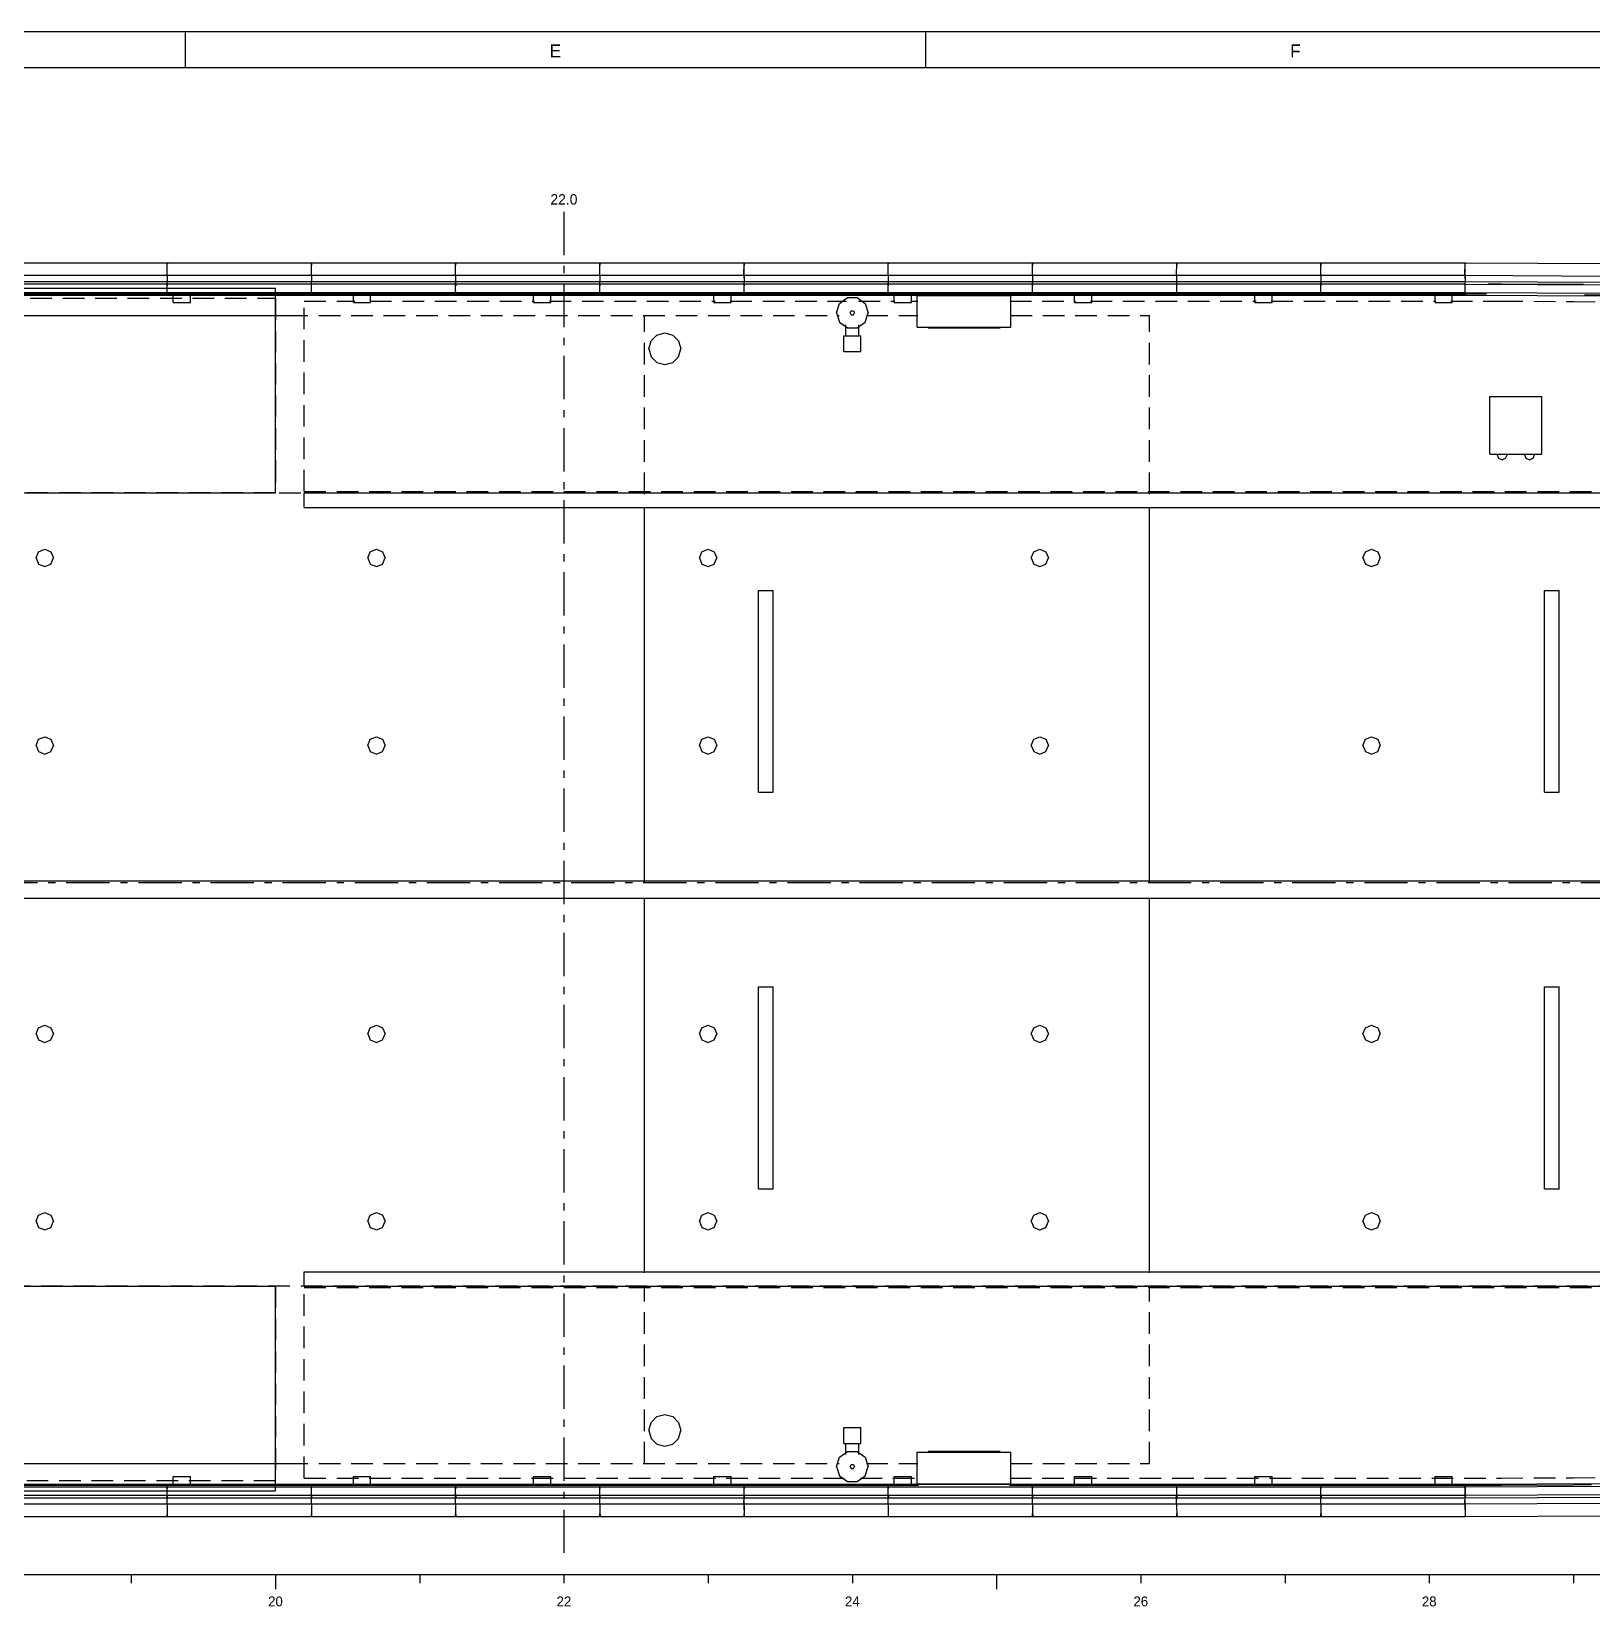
# Model space of a CAD drawing. Extents: x 5 to 836, y 5 to 589.
# Drawn here: x 399.2 to 615.6, y 370.6 to 589 of the extents above; entities that cross this region are included whole.
import ezdxf
from ezdxf.enums import TextEntityAlignment as Align

# ---------------------------------------------------------------- set-up
doc = ezdxf.new("R2010")
doc.units = 0
doc.linetypes.add('CENTER', pattern=[10, 6, -1.5, 1, -1.5])
doc.linetypes.add('DASHED', pattern=[4.5, 3, -1.5])
for name, color, linetype in [('CENTRE', 4, 'CENTER'), ('CUT', 7, 'CONTINUOUS'), ('DETAIL', 8, 'CONTINUOUS'), ('DIM', 3, 'CONTINUOUS'), ('FRAME', 7, 'CONTINUOUS'), ('GA', 4, 'DASHED'), ('MARKING', 4, 'DASHED'), ('OUTLINE', 7, 'CONTINUOUS'), ('TEXT', 7, 'CONTINUOUS'), ('THIN', 7, 'CONTINUOUS')]:
    doc.layers.add(name, color=color, linetype=linetype)

msp = doc.modelspace()

# ---------------------------------------------------------------- linework, layer by layer
at = {"layer": 'CENTRE'}
for p, q in [((473, 564), (473, 377)), ((24, 471), (742, 471))]:
    msp.add_line(p, q, dxfattribs=at)
at = {"layer": 'CUT'}
for p, q in [((327, 553.4), (433, 553.4)), ((433, 525), (433, 553.4)), ((484.8, 545), (485.09, 546.1)), ((485.09, 546.1), (485.9, 546.91)), ((485.9, 546.91), (487, 547.2)), ((487, 547.2), (488.1, 546.91)), ((488.1, 546.91), (488.91, 546.1)), ((488.91, 546.1), (489.2, 545)), ((484.8, 545), (485.09, 543.9)), ((485.09, 543.9), (485.9, 543.09)), ((488.1, 543.09), (488.91, 543.9)), ((488.91, 543.9), (489.2, 545)), ((485.9, 543.09), (487, 542.8)), ((487, 542.8), (488.1, 543.09)), ((284.08, 525), (433, 525)), ((284.08, 415), (433, 415)), ((433, 386.6), (433, 415)), ((484.8, 395), (485.09, 396.1)), ((485.09, 396.1), (485.9, 396.91)), ((485.9, 396.91), (487, 397.2)), ((487, 397.2), (488.1, 396.91)), ((488.1, 396.91), (488.91, 396.1)), ((488.91, 396.1), (489.2, 395)), ((484.8, 395), (485.09, 393.9)), ((485.09, 393.9), (485.9, 393.09)), ((488.1, 393.09), (488.91, 393.9)), ((488.91, 393.9), (489.2, 395)), ((485.9, 393.09), (487, 392.8)), ((487, 392.8), (488.1, 393.09)), ((93, 386.6), (433, 386.6))]:
    msp.add_line(p, q, dxfattribs=at)
at = {"layer": 'DETAIL'}
for p, q in [((77.99, 556.93), (598.02, 556.93)), ((78.02, 555.2), (597.96, 555.2)), ((417.99, 555.2), (418, 556.93)), ((417.99, 555.2), (417.99, 556.93)), ((417.99, 555.2), (418, 554.27)), ((417.99, 555.2), (417.99, 554.27)), ((418, 556.93), (418, 556.8)), ((418.01, 556.93), (418.01, 556.8)), ((437.98, 556.93), (437.99, 556.53)), ((437.99, 555.2), (437.99, 556.93)), ((437.99, 555.2), (437.99, 554.27)), ((438, 556.8), (438.01, 556.93)), ((438.01, 556.93), (438.01, 556.8)), ((457.98, 556.93), (457.98, 556.53)), ((457.98, 555.2), (457.99, 556.93)), ((457.98, 555.2), (457.99, 554.27)), ((457.99, 555.2), (457.99, 556.93)), ((457.99, 555.2), (457.99, 554.27)), ((458.01, 556.93), (458.01, 556.8)), ((458.01, 556.8), (458.01, 556.93)), ((458.01, 556.93), (458.01, 556.8)), ((477.98, 555.2), (477.99, 556.93)), ((477.98, 555.2), (477.99, 554.27)), ((477.99, 556.93), (477.99, 556.53)), ((478.01, 556.93), (478.01, 556.8)), ((478.01, 556.8), (478.01, 556.93)), ((497.97, 555.2), (497.99, 556.93)), ((497.97, 555.2), (497.98, 554.27)), ((497.98, 555.2), (497.99, 556.93)), ((497.98, 555.2), (497.98, 554.27)), ((497.99, 556.93), (497.99, 556.53)), ((498.01, 556.93), (498.01, 556.8)), ((498.01, 556.8), (498.01, 556.93)), ((498.01, 556.93), (498.01, 556.8)), ((517.97, 555.2), (517.99, 556.93)), ((517.97, 555.2), (517.98, 556.93)), ((517.97, 555.2), (517.98, 554.27)), ((517.97, 555.2), (517.98, 554.27)), ((518.01, 556.93), (518.01, 556.8)), ((518.02, 556.93), (518.02, 556.8)), ((537.97, 555.2), (537.98, 556.93)), ((537.97, 555.2), (537.98, 554.27)), ((537.98, 556.93), (537.99, 556.53)), ((538.01, 556.8), (538.02, 556.93)), ((538.02, 556.93), (538.02, 556.8)), ((557.96, 555.2), (557.98, 556.93)), ((557.96, 555.2), (557.97, 554.27)), ((557.97, 555.2), (557.98, 556.93)), ((557.97, 555.2), (557.97, 554.27)), ((557.98, 556.93), (557.99, 556.53)), ((558.02, 556.93), (558.02, 556.8)), ((558.02, 556.8), (558.02, 556.93)), ((558.02, 556.93), (558.02, 556.8)), ((577.96, 555.2), (577.98, 556.93)), ((577.96, 555.2), (577.97, 554.27)), ((577.98, 556.93), (577.99, 556.53)), ((578.02, 556.93), (578.02, 556.8)), ((578.02, 556.8), (578.02, 556.93)), ((597.95, 555.19), (597.99, 556.93)), ((597.95, 555.19), (617.95, 555.09)), ((597.95, 555.19), (597.96, 554.26)), ((597.96, 555.2), (597.98, 556.93)), ((597.96, 555.2), (597.97, 554.27)), ((597.99, 556.93), (598.03, 556.94)), ((597.99, 556.93), (617.99, 556.83)), ((598.02, 556.93), (598.02, 556.8)), ((598.03, 556.94), (598.03, 556.8)), ((598.03, 556.94), (618.03, 556.84)), ((327, 554.35), (598.01, 554.35)), ((327, 553.99), (597.98, 553.99)), ((327, 552.81), (597.98, 552.81)), ((418, 554.35), (418, 554.22)), ((418, 553.99), (418, 554.35)), ((418, 553.94), (418, 554.35)), ((418, 554.35), (418, 554.22)), ((418, 552.81), (418, 553.99)), ((418, 553.99), (418, 553.75)), ((418, 552.81), (418, 553.05)), ((418, 552.81), (418, 552.45)), ((418, 552.45), (418, 552.72)), ((418, 552.72), (418, 552.45)), ((418, 552.45), (418, 552.72)), ((433, 525), (433, 552.7)), ((437.99, 553.99), (438, 554.35)), ((437.99, 552.81), (438, 552.45)), ((438, 554.35), (438, 554.22)), ((438, 553.99), (438, 554.35)), ((438, 553.94), (438, 554.35)), ((438, 552.81), (438, 553.99)), ((438, 552.81), (438, 552.45)), ((438, 552.45), (438, 552.72)), ((438, 552.72), (438, 552.45)), ((447, 552.5), (447, 552.62)), ((457.99, 553.99), (458, 554.35)), ((457.99, 552.81), (457.99, 553.99)), ((457.99, 553.99), (458, 553.75)), ((457.99, 552.81), (458, 553.05)), ((457.99, 552.81), (458, 552.45)), ((458, 554.35), (458, 554.22)), ((458, 553.94), (458, 554.35)), ((458, 552.45), (458, 552.72)), ((458, 552.72), (458, 552.45)), ((459, 552.5), (459, 552.62)), ((477.99, 553.99), (478, 554.35)), ((477.99, 552.81), (477.99, 553.99)), ((477.99, 553.99), (478, 553.75)), ((477.99, 552.81), (478, 553.05)), ((477.99, 552.81), (478, 552.45)), ((478, 554.35), (478, 554.22)), ((478, 553.94), (478, 554.35)), ((478, 552.45), (478, 552.72)), ((478, 552.72), (478, 552.45)), ((481, 552.5), (481, 552.62)), ((493, 552.5), (493, 552.62)), ((497.99, 553.99), (498, 554.35)), ((497.99, 552.81), (497.99, 553.99)), ((497.99, 553.99), (497.99, 553.75)), ((497.99, 552.81), (497.99, 553.05)), ((497.99, 552.81), (498, 552.45)), ((498, 554.35), (498, 554.22)), ((498, 553.94), (498, 554.35)), ((498, 552.45), (498.01, 552.72)), ((498, 552.72), (498, 552.45)), ((515, 552.5), (515, 552.62)), ((517.99, 553.99), (518, 554.35)), ((517.99, 552.81), (517.99, 553.99)), ((517.99, 553.99), (517.99, 553.75)), ((517.99, 552.81), (517.99, 553.05)), ((517.99, 552.81), (518, 552.45)), ((518, 554.35), (518.01, 554.22)), ((518, 553.94), (518, 554.35)), ((518, 554.35), (518.01, 554.22)), ((518, 552.45), (518.01, 552.72)), ((518, 552.72), (518, 552.45)), ((518, 552.45), (518.01, 552.72)), ((527, 552.5), (527, 552.62)), ((537.99, 553.99), (538, 554.35)), ((537.99, 553.99), (538.01, 554.35)), ((537.99, 552.81), (537.99, 553.99)), ((537.99, 553.99), (537.99, 553.75)), ((537.99, 552.81), (537.99, 553.05)), ((537.99, 552.81), (538, 552.45)), ((537.99, 552.81), (538.01, 552.45)), ((538, 554.35), (538.01, 554.22)), ((538, 552.45), (538.01, 552.72)), ((538.01, 554.35), (538.01, 554.22)), ((538.01, 552.45), (538.01, 552.72)), ((549, 552.5), (549, 552.62)), ((557.98, 553.99), (558.01, 554.35)), ((557.98, 552.81), (558.01, 552.45)), ((557.99, 553.99), (558.01, 554.35)), ((557.99, 552.81), (557.99, 553.99)), ((557.99, 552.81), (558.01, 552.45)), ((558, 553.94), (558.01, 554.35)), ((558, 552.72), (558.01, 552.45)), ((558.01, 554.35), (558.01, 554.22)), ((558.01, 552.45), (558.01, 552.72)), ((561, 552.5), (561, 552.62)), ((577.98, 553.99), (578.01, 554.35)), ((577.98, 552.81), (577.98, 553.99)), ((577.98, 553.99), (577.99, 553.75)), ((577.98, 552.81), (577.99, 553.05)), ((577.98, 552.81), (578.01, 552.45)), ((578, 553.94), (578.01, 554.35)), ((578, 552.72), (578.01, 552.45)), ((578.01, 554.35), (578.01, 554.22)), ((578.01, 552.45), (578.01, 552.72)), ((583, 552.5), (583, 552.62)), ((597.98, 553.99), (598.01, 554.35)), ((597.98, 553.98), (598.01, 554.35)), ((597.98, 552.81), (597.98, 553.99)), ((597.98, 553.98), (617.98, 553.88)), ((597.98, 552.81), (597.98, 553.98)), ((597.98, 552.81), (597.99, 553.05)), ((597.98, 552.81), (598.01, 552.45)), ((597.98, 552.81), (617.98, 552.71)), ((597.98, 552.81), (598, 552.45)), ((598, 552.45), (598.01, 552.72)), ((598.01, 554.35), (598.01, 554.22)), ((598.01, 554.35), (598.01, 554.22)), ((598.01, 554.35), (618.01, 554.25)), ((598.01, 552.45), (598.01, 552.72)), ((327.7, 552.45), (598.01, 552.45)), ((327.72, 552.6), (600.92, 552.6)), ((418.8, 551.4), (418.8, 552.6)), ((418.8, 551.4), (421.2, 551.4)), ((421.2, 551.4), (421.2, 552.6)), ((443.8, 551.4), (443.8, 552.6)), ((443.8, 551.4), (446.2, 551.4)), ((446.2, 551.4), (446.2, 552.6)), ((447, 552.5), (459, 552.5)), ((468.8, 551.4), (468.8, 552.6)), ((468.8, 551.4), (471.2, 551.4)), ((471.2, 551.4), (471.2, 552.6)), ((481, 552.5), (493, 552.5)), ((493.8, 551.4), (493.8, 552.6)), ((493.8, 551.4), (496.2, 551.4)), ((496.2, 551.4), (496.2, 552.6)), ((510.8, 550), (511.22, 551.29)), ((511.22, 551.29), (512.32, 552.09)), ((512.32, 552.09), (513.68, 552.09)), ((513.68, 552.09), (514.78, 551.29)), ((514.78, 551.29), (515.2, 550)), ((515, 552.5), (518.91, 552.5)), ((518.8, 551.4), (518.8, 552.6)), ((518.8, 551.4), (521.2, 551.4)), ((521.14, 552.5), (527, 552.5)), ((521.2, 551.4), (521.2, 552.6)), ((522, 552.4), (535, 552.4)), ((522, 548), (522, 552.4)), ((535, 548), (535, 552.4)), ((543.8, 551.4), (543.8, 552.6)), ((543.8, 551.4), (546.2, 551.4)), ((546.2, 551.4), (546.2, 552.6)), ((549, 552.5), (561, 552.5)), ((568.8, 551.4), (568.8, 552.6)), ((568.8, 551.4), (571.2, 551.4)), ((571.2, 551.4), (571.2, 552.6)), ((583, 552.5), (593.88, 552.5)), ((593.8, 551.4), (593.8, 552.6)), ((593.8, 551.4), (596.2, 551.4)), ((596.2, 551.4), (596.2, 552.6)), ((598, 552.45), (618, 552.35)), ((614.53, 552.54), (618.97, 552.48)), ((261.08, 549.6), (437.17, 549.6)), ((510.8, 550), (511.22, 548.71)), ((511.22, 548.71), (512.32, 547.91)), ((512.68, 550), (512.84, 550.28)), ((512.68, 550), (512.84, 549.72)), ((512.84, 550.28), (513.16, 550.28)), ((512.84, 549.72), (513.16, 549.72)), ((513.16, 550.28), (513.32, 550)), ((513.16, 549.72), (513.32, 550)), ((513.68, 547.91), (514.78, 548.71)), ((514.78, 548.71), (515.2, 550)), ((484.8, 545), (485.09, 546.1)), ((485.09, 546.1), (485.9, 546.91)), ((485.9, 546.91), (487, 547.2)), ((487, 547.2), (488.1, 546.91)), ((488.1, 546.91), (488.91, 546.1)), ((488.91, 546.1), (489.2, 545)), ((511.8, 546.8), (514.2, 546.8)), ((512.32, 547.91), (513.68, 547.91)), ((522, 548), (535, 548)), ((484.8, 545), (485.09, 543.9)), ((485.09, 543.9), (485.9, 543.09)), ((488.1, 543.09), (488.91, 543.9)), ((488.91, 543.9), (489.2, 545)), ((511.8, 544.6), (514.2, 544.6)), ((485.9, 543.09), (487, 542.8)), ((487, 542.8), (488.1, 543.09)), ((601.4, 538.4), (608.6, 538.4)), ((601.4, 530.4), (601.4, 538.4)), ((608.6, 530.4), (608.6, 538.4)), ((601.4, 530.4), (608.6, 530.4)), ((284.08, 525), (433, 525)), ((437, 525), (633, 525)), ((437, 523), (437, 525)), ((484.2, 524.84), (484.2, 525.26)), ((554.2, 524.84), (554.2, 525.26)), ((437, 523), (633, 523)), ((484.2, 470.98), (484.2, 523.02)), ((554.2, 470.98), (554.2, 523.02)), ((399.8, 516), (400.15, 516.85)), ((399.8, 516), (400.15, 515.15)), ((400.15, 516.85), (401, 517.2)), ((401, 517.2), (401.85, 516.85)), ((401.85, 516.85), (402.2, 516)), ((401.85, 515.15), (402.2, 516)), ((445.8, 516), (446.15, 516.85)), ((445.8, 516), (446.15, 515.15)), ((446.15, 516.85), (447, 517.2)), ((447, 517.2), (447.85, 516.85)), ((447.85, 516.85), (448.2, 516)), ((447.85, 515.15), (448.2, 516)), ((491.8, 516), (492.15, 516.85)), ((491.8, 516), (492.15, 515.15)), ((492.15, 516.85), (493, 517.2)), ((493, 517.2), (493.85, 516.85)), ((493.85, 516.85), (494.2, 516)), ((493.85, 515.15), (494.2, 516)), ((537.8, 516), (538.15, 516.85)), ((537.8, 516), (538.15, 515.15)), ((538.15, 516.85), (539, 517.2)), ((539, 517.2), (539.85, 516.85)), ((539.85, 516.85), (540.2, 516)), ((539.85, 515.15), (540.2, 516)), ((583.8, 516), (584.15, 516.85)), ((583.8, 516), (584.15, 515.15)), ((584.15, 516.85), (585, 517.2)), ((585, 517.2), (585.85, 516.85)), ((585.85, 516.85), (586.2, 516)), ((585.85, 515.15), (586.2, 516)), ((400.15, 515.15), (401, 514.8)), ((401, 514.8), (401.85, 515.15)), ((446.15, 515.15), (447, 514.8)), ((447, 514.8), (447.85, 515.15)), ((492.15, 515.15), (493, 514.8)), ((493, 514.8), (493.85, 515.15)), ((538.15, 515.15), (539, 514.8)), ((539, 514.8), (539.85, 515.15)), ((584.15, 515.15), (585, 514.8)), ((585, 514.8), (585.85, 515.15)), ((500, 511.5), (502, 511.5)), ((500, 483.5), (500, 511.5)), ((502, 483.5), (502, 511.5)), ((609, 511.5), (611, 511.5)), ((609, 483.5), (609, 511.5)), ((611, 483.5), (611, 511.5)), ((399.8, 490), (400.15, 490.85)), ((399.8, 490), (400.15, 489.15)), ((400.15, 490.85), (401, 491.2)), ((401, 491.2), (401.85, 490.85)), ((401.85, 490.85), (402.2, 490)), ((401.85, 489.15), (402.2, 490)), ((445.8, 490), (446.15, 490.85)), ((445.8, 490), (446.15, 489.15)), ((446.15, 490.85), (447, 491.2)), ((447, 491.2), (447.85, 490.85)), ((447.85, 490.85), (448.2, 490)), ((447.85, 489.15), (448.2, 490)), ((491.8, 490), (492.15, 490.85)), ((491.8, 490), (492.15, 489.15)), ((492.15, 490.85), (493, 491.2)), ((493, 491.2), (493.85, 490.85)), ((493.85, 490.85), (494.2, 490)), ((493.85, 489.15), (494.2, 490)), ((537.8, 490), (538.15, 490.85)), ((537.8, 490), (538.15, 489.15)), ((538.15, 490.85), (539, 491.2)), ((539, 491.2), (539.85, 490.85)), ((539.85, 490.85), (540.2, 490)), ((539.85, 489.15), (540.2, 490)), ((583.8, 490), (584.15, 490.85)), ((583.8, 490), (584.15, 489.15)), ((584.15, 490.85), (585, 491.2)), ((585, 491.2), (585.85, 490.85)), ((585.85, 490.85), (586.2, 490)), ((585.85, 489.15), (586.2, 490)), ((400.15, 489.15), (401, 488.8)), ((401, 488.8), (401.85, 489.15)), ((446.15, 489.15), (447, 488.8)), ((447, 488.8), (447.85, 489.15)), ((492.15, 489.15), (493, 488.8)), ((493, 488.8), (493.85, 489.15)), ((538.15, 489.15), (539, 488.8)), ((539, 488.8), (539.85, 489.15)), ((584.15, 489.15), (585, 488.8)), ((585, 488.8), (585.85, 489.15)), ((500, 483.5), (502, 483.5)), ((609, 483.5), (611, 483.5)), ((286, 471.2), (618.58, 471.2)), ((286, 468.8), (618.58, 468.8)), ((484.2, 416.84), (484.2, 468.88)), ((554.2, 416.84), (554.2, 468.88)), ((500, 428.5), (500, 456.5)), ((500, 456.5), (502, 456.5)), ((502, 428.5), (502, 456.5)), ((609, 428.5), (609, 456.5)), ((609, 456.5), (611, 456.5)), ((611, 428.5), (611, 456.5)), ((399.8, 450), (400.15, 450.85)), ((399.8, 450), (400.15, 449.15)), ((400.15, 450.85), (401, 451.2)), ((401, 451.2), (401.85, 450.85)), ((401.85, 450.85), (402.2, 450)), ((401.85, 449.15), (402.2, 450)), ((445.8, 450), (446.15, 450.85)), ((445.8, 450), (446.15, 449.15)), ((446.15, 450.85), (447, 451.2)), ((447, 451.2), (447.85, 450.85)), ((447.85, 450.85), (448.2, 450)), ((447.85, 449.15), (448.2, 450)), ((491.8, 450), (492.15, 450.85)), ((491.8, 450), (492.15, 449.15)), ((492.15, 450.85), (493, 451.2)), ((493, 451.2), (493.85, 450.85)), ((493.85, 450.85), (494.2, 450)), ((493.85, 449.15), (494.2, 450)), ((537.8, 450), (538.15, 450.85)), ((537.8, 450), (538.15, 449.15)), ((538.15, 450.85), (539, 451.2)), ((539, 451.2), (539.85, 450.85)), ((539.85, 450.85), (540.2, 450)), ((539.85, 449.15), (540.2, 450)), ((583.8, 450), (584.15, 450.85)), ((583.8, 450), (584.15, 449.15)), ((584.15, 450.85), (585, 451.2)), ((585, 451.2), (585.85, 450.85)), ((585.85, 450.85), (586.2, 450)), ((585.85, 449.15), (586.2, 450)), ((400.15, 449.15), (401, 448.8)), ((401, 448.8), (401.85, 449.15)), ((446.15, 449.15), (447, 448.8)), ((447, 448.8), (447.85, 449.15)), ((492.15, 449.15), (493, 448.8)), ((493, 448.8), (493.85, 449.15)), ((538.15, 449.15), (539, 448.8)), ((539, 448.8), (539.85, 449.15)), ((584.15, 449.15), (585, 448.8)), ((585, 448.8), (585.85, 449.15)), ((500, 428.5), (502, 428.5)), ((609, 428.5), (611, 428.5)), ((399.8, 424), (400.15, 424.85)), ((399.8, 424), (400.15, 423.15)), ((400.15, 424.85), (401, 425.2)), ((401, 425.2), (401.85, 424.85)), ((401.85, 424.85), (402.2, 424)), ((401.85, 423.15), (402.2, 424)), ((445.8, 424), (446.15, 424.85)), ((445.8, 424), (446.15, 423.15)), ((446.15, 424.85), (447, 425.2)), ((447, 425.2), (447.85, 424.85)), ((447.85, 424.85), (448.2, 424)), ((447.85, 423.15), (448.2, 424)), ((491.8, 424), (492.15, 424.85)), ((491.8, 424), (492.15, 423.15)), ((492.15, 424.85), (493, 425.2)), ((493, 425.2), (493.85, 424.85)), ((493.85, 424.85), (494.2, 424)), ((493.85, 423.15), (494.2, 424)), ((537.8, 424), (538.15, 424.85)), ((537.8, 424), (538.15, 423.15)), ((538.15, 424.85), (539, 425.2)), ((539, 425.2), (539.85, 424.85)), ((539.85, 424.85), (540.2, 424)), ((539.85, 423.15), (540.2, 424)), ((583.8, 424), (584.15, 424.85)), ((583.8, 424), (584.15, 423.15)), ((584.15, 424.85), (585, 425.2)), ((585, 425.2), (585.85, 424.85)), ((585.85, 424.85), (586.2, 424)), ((585.85, 423.15), (586.2, 424)), ((400.15, 423.15), (401, 422.8)), ((401, 422.8), (401.85, 423.15)), ((446.15, 423.15), (447, 422.8)), ((447, 422.8), (447.85, 423.15)), ((492.15, 423.15), (493, 422.8)), ((493, 422.8), (493.85, 423.15)), ((538.15, 423.15), (539, 422.8)), ((539, 422.8), (539.85, 423.15)), ((584.15, 423.15), (585, 422.8)), ((585, 422.8), (585.85, 423.15)), ((284.08, 415), (433, 415)), ((433, 387.44), (433, 415)), ((437, 415), (437, 417)), ((437, 417), (633, 417)), ((437, 415), (633, 415)), ((484.2, 414.6), (484.2, 415.02)), ((554.2, 414.6), (554.2, 415.02)), ((484.8, 395), (485.09, 396.1)), ((485.09, 396.1), (485.9, 396.91)), ((485.9, 396.91), (487, 397.2)), ((487, 397.2), (488.1, 396.91)), ((488.1, 396.91), (488.91, 396.1)), ((488.91, 396.1), (489.2, 395)), ((511.8, 395.4), (514.2, 395.4)), ((484.8, 395), (485.09, 393.9)), ((485.09, 393.9), (485.9, 393.09)), ((488.1, 393.09), (488.91, 393.9)), ((488.91, 393.9), (489.2, 395)), ((511.8, 393.2), (514.2, 393.2)), ((485.9, 393.09), (487, 392.8)), ((487, 392.8), (488.1, 393.09)), ((510.8, 390), (511.22, 391.29)), ((511.22, 391.29), (512.32, 392.09)), ((512.32, 392.09), (513.68, 392.09)), ((513.68, 392.09), (514.78, 391.29)), ((514.78, 391.29), (515.2, 390)), ((522, 387.6), (522, 392)), ((522, 392), (535, 392)), ((535, 387.6), (535, 392)), ((259.26, 390.4), (437.17, 390.4)), ((510.8, 390), (511.22, 388.71)), ((512.68, 390), (512.84, 390.28)), ((512.68, 390), (512.84, 389.72)), ((512.84, 390.28), (513.16, 390.28)), ((512.84, 389.72), (513.16, 389.72)), ((513.16, 390.28), (513.32, 390)), ((513.16, 389.72), (513.32, 390)), ((514.78, 388.71), (515.2, 390)), ((78, 387.55), (598.01, 387.55)), ((78.01, 387.19), (597.98, 387.19)), ((257.72, 387.4), (522.17, 387.4)), ((418, 387.55), (418, 387.42)), ((418, 387.19), (418, 387.55)), ((418, 387.14), (418, 387.55)), ((418, 387.55), (418, 387.42)), ((418, 386.01), (418, 387.19)), ((418, 387.19), (418, 386.95)), ((418.8, 387.4), (418.8, 388.6)), ((418.8, 388.6), (421.2, 388.6)), ((421.2, 387.4), (421.2, 388.6)), ((437.99, 387.19), (438, 387.55)), ((438, 387.55), (438, 387.42)), ((438, 387.19), (438, 387.55)), ((438, 387.14), (438, 387.55)), ((438, 386.01), (438, 387.19)), ((443.8, 387.4), (443.8, 388.6)), ((443.8, 388.6), (446.2, 388.6)), ((446.2, 387.4), (446.2, 388.6)), ((447, 387.38), (447, 387.5)), ((447, 387.5), (459, 387.5)), ((457.99, 387.19), (458, 387.55)), ((457.99, 386.01), (457.99, 387.19)), ((457.99, 387.19), (458, 386.95)), ((458, 387.55), (458, 387.42)), ((458, 387.14), (458, 387.55)), ((459, 387.38), (459, 387.5)), ((468.8, 387.4), (468.8, 388.6)), ((468.8, 388.6), (471.2, 388.6)), ((471.2, 387.4), (471.2, 388.6)), ((477.99, 387.19), (478, 387.55)), ((477.99, 386.01), (477.99, 387.19)), ((477.99, 387.19), (478, 386.95)), ((478, 387.55), (478, 387.42)), ((478, 387.14), (478, 387.55)), ((481, 387.38), (481, 387.5)), ((481, 387.5), (493, 387.5)), ((493, 387.38), (493, 387.5)), ((493.8, 387.4), (493.8, 388.6)), ((493.8, 388.6), (496.2, 388.6)), ((496.2, 387.4), (496.2, 388.6)), ((497.99, 387.19), (498, 387.55)), ((497.99, 386.01), (497.99, 387.19)), ((497.99, 387.19), (497.99, 386.95)), ((498, 387.55), (498, 387.42)), ((498, 387.14), (498, 387.55)), ((511.22, 388.71), (512.32, 387.91)), ((512.32, 387.91), (513.68, 387.91)), ((513.68, 387.91), (514.78, 388.71)), ((515, 387.38), (515, 387.5)), ((515, 387.5), (518.91, 387.5)), ((517.99, 387.19), (518, 387.55)), ((517.99, 386.01), (517.99, 387.19)), ((517.99, 387.19), (517.99, 386.95)), ((518, 387.55), (518.01, 387.42)), ((518, 387.14), (518, 387.55)), ((518, 387.55), (518.01, 387.42)), ((518.8, 387.4), (518.8, 388.6)), ((518.8, 388.6), (521.2, 388.6)), ((521.14, 387.5), (522.12, 387.5)), ((521.2, 387.4), (521.2, 388.6)), ((522, 387.6), (535, 387.6)), ((534.81, 387.4), (603, 387.4)), ((537.99, 387.19), (538, 387.55)), ((537.99, 387.19), (538.01, 387.55)), ((537.99, 386.01), (537.99, 387.19)), ((537.99, 387.19), (537.99, 386.95)), ((538, 387.55), (538.01, 387.42)), ((538.01, 387.55), (538.01, 387.42)), ((543.8, 387.4), (543.8, 388.6)), ((543.8, 388.6), (546.2, 388.6)), ((546.2, 387.4), (546.2, 388.6)), ((549, 387.38), (549, 387.5)), ((549, 387.5), (561, 387.5)), ((557.98, 387.19), (558.01, 387.55)), ((557.99, 387.19), (558.01, 387.55)), ((557.99, 386.01), (557.99, 387.19)), ((558, 387.14), (558.01, 387.55)), ((558.01, 387.55), (558.01, 387.42)), ((561, 387.38), (561, 387.5)), ((568.8, 387.4), (568.8, 388.6)), ((568.8, 388.6), (571.2, 388.6)), ((571.2, 387.4), (571.2, 388.6)), ((577.98, 387.19), (578.01, 387.55)), ((577.98, 386.01), (577.98, 387.19)), ((577.98, 387.19), (577.99, 386.95)), ((578, 387.14), (578.01, 387.55)), ((578.01, 387.55), (578.01, 387.42)), ((583, 387.38), (583, 387.5)), ((583, 387.5), (593.88, 387.5)), ((593.8, 387.4), (593.8, 388.6)), ((593.8, 388.6), (596.2, 388.6)), ((596.2, 387.4), (596.2, 388.6)), ((597.98, 387.19), (598.01, 387.55)), ((597.98, 387.19), (598, 387.55)), ((597.98, 387.19), (617.98, 387.29)), ((597.98, 386.01), (597.98, 387.19)), ((597.98, 387.19), (597.99, 386.95)), ((597.98, 387.19), (597.98, 386.02)), ((598, 387.55), (618, 387.65)), ((598, 387.55), (598.01, 387.41)), ((598.01, 387.55), (598.01, 387.42)), ((603, 387.4), (613, 387.44)), ((613, 387.44), (615.5, 387.48)), ((78, 385.65), (598.01, 385.65)), ((78.01, 386.01), (597.98, 386.01)), ((78.02, 384.8), (597.96, 384.8)), ((417.99, 384.8), (418, 385.87)), ((417.99, 384.8), (417.99, 385.87)), ((417.99, 384.8), (418, 383.07)), ((417.99, 384.8), (417.99, 383.07)), ((418, 386.01), (418, 386.25)), ((418, 386.01), (418, 385.65)), ((418, 385.65), (418, 385.92)), ((418, 385.92), (418, 385.65)), ((418, 385.65), (418, 385.92)), ((437.99, 386.01), (438, 385.65)), ((437.99, 384.8), (437.99, 385.87)), ((437.99, 384.8), (437.99, 383.07)), ((438, 386.01), (438, 385.65)), ((438, 385.65), (438, 385.92)), ((438, 385.92), (438, 385.65)), ((457.98, 384.8), (457.99, 385.87)), ((457.98, 384.8), (457.99, 383.07)), ((457.99, 386.01), (458, 386.25)), ((457.99, 386.01), (458, 385.65)), ((457.99, 384.8), (457.99, 385.87)), ((457.99, 384.8), (457.99, 383.07)), ((458, 385.65), (458, 385.92)), ((458, 385.92), (458, 385.65)), ((477.98, 384.8), (477.99, 385.87)), ((477.98, 384.8), (477.99, 383.07)), ((477.99, 386.01), (478, 386.25)), ((477.99, 386.01), (478, 385.65)), ((478, 385.65), (478, 385.92)), ((478, 385.92), (478, 385.65)), ((497.97, 384.8), (497.98, 385.87)), ((497.97, 384.8), (497.99, 383.07)), ((497.98, 384.8), (497.98, 385.87)), ((497.98, 384.8), (497.99, 383.07)), ((497.99, 386.01), (497.99, 386.25)), ((497.99, 386.01), (498, 385.65)), ((498, 385.65), (498.01, 385.92)), ((498, 385.92), (498, 385.65)), ((517.97, 384.8), (517.98, 385.87)), ((517.97, 384.8), (517.98, 385.87)), ((517.97, 384.8), (517.99, 383.07)), ((517.97, 384.8), (517.98, 383.07)), ((517.99, 386.01), (517.99, 386.25)), ((517.99, 386.01), (518, 385.65)), ((518, 385.65), (518.01, 385.92)), ((518, 385.92), (518, 385.65)), ((518, 385.65), (518.01, 385.92)), ((537.97, 384.8), (537.98, 385.87)), ((537.97, 384.8), (537.98, 383.07)), ((537.99, 386.01), (537.99, 386.25)), ((537.99, 386.01), (538, 385.65)), ((537.99, 386.01), (538.01, 385.65)), ((538, 385.65), (538.01, 385.92)), ((538.01, 385.65), (538.01, 385.92)), ((557.96, 384.8), (557.97, 385.87)), ((557.96, 384.8), (557.98, 383.07)), ((557.97, 384.8), (557.98, 385.87)), ((557.97, 384.8), (557.98, 383.07)), ((557.98, 386.01), (558.01, 385.65)), ((557.99, 386.01), (558.01, 385.65)), ((558, 385.92), (558.01, 385.65)), ((558.01, 385.65), (558.01, 385.92)), ((577.96, 384.8), (577.97, 385.87)), ((577.96, 384.8), (577.98, 383.07)), ((577.98, 386.01), (577.99, 386.25)), ((577.98, 386.01), (578.01, 385.65)), ((578, 385.92), (578.01, 385.65)), ((578.01, 385.65), (578.01, 385.92)), ((597.95, 384.81), (597.96, 385.87)), ((597.95, 384.81), (617.95, 384.91)), ((597.95, 384.81), (597.99, 383.07)), ((597.96, 384.8), (597.97, 385.87)), ((597.96, 384.8), (597.98, 383.07)), ((597.98, 386.02), (617.98, 386.12)), ((597.98, 386.02), (598.01, 385.65)), ((597.98, 386.01), (598.01, 385.65)), ((598.01, 385.65), (598.01, 385.92)), ((598.01, 385.65), (598.02, 385.92)), ((598.01, 385.65), (618.01, 385.75)), ((77.99, 383.07), (598.02, 383.07)), ((418, 383.07), (418, 383.33)), ((418.01, 383.07), (418.01, 383.33)), ((437.98, 383.07), (437.99, 383.47)), ((438, 383.33), (438.01, 383.07)), ((438.01, 383.07), (438.01, 383.33)), ((457.98, 383.07), (457.98, 383.47)), ((458.01, 383.07), (458.01, 383.33)), ((458.01, 383.33), (458.01, 383.07)), ((458.01, 383.07), (458.01, 383.33)), ((477.99, 383.07), (477.99, 383.47)), ((478.01, 383.07), (478.01, 383.33)), ((478.01, 383.33), (478.01, 383.07)), ((497.99, 383.07), (497.99, 383.47)), ((498.01, 383.07), (498.01, 383.33)), ((498.01, 383.33), (498.01, 383.07)), ((498.01, 383.07), (498.02, 383.33)), ((518.01, 383.07), (518.02, 383.33)), ((518.02, 383.07), (518.02, 383.33)), ((537.98, 383.07), (537.99, 383.47)), ((538.01, 383.33), (538.02, 383.07)), ((538.02, 383.07), (538.02, 383.33)), ((557.98, 383.07), (557.99, 383.47)), ((558.01, 383.33), (558.02, 383.07)), ((558.02, 383.07), (558.02, 383.33)), ((558.02, 383.07), (558.02, 383.33)), ((577.98, 383.07), (577.99, 383.47)), ((578.02, 383.07), (578.02, 383.33)), ((578.02, 383.33), (578.02, 383.07)), ((597.99, 383.07), (617.99, 383.17)), ((597.99, 383.07), (598.03, 383.06)), ((598.02, 383.07), (598.02, 383.33)), ((598.03, 383.06), (598.03, 383.33)), ((598.03, 383.06), (618.03, 383.16))]:
    msp.add_line(p, q, dxfattribs=at)
at = {"layer": 'DIM'}
for p, q in [((25, 375), (741, 375)), ((413, 375), (413, 373.8)), ((433, 375), (433, 373)), ((453, 375), (453, 373.8)), ((473, 375), (473, 373.8)), ((493, 375), (493, 373.8)), ((513, 375), (513, 373.8)), ((533, 375), (533, 373)), ((553, 375), (553, 373.8)), ((573, 375), (573, 373.8)), ((593, 375), (593, 373.8)), ((613, 375), (613, 373.8))]:
    msp.add_line(p, q, dxfattribs=at)
at = {"layer": 'FRAME'}
msp.add_line((10, 584), (831, 584), dxfattribs=at)
at = {"layer": 'GA'}
for p, q in [((93, 552), (433, 552)), ((433, 552), (433, 525)), ((433, 525), (93, 525)), ((285, 525), (633, 525)), ((93, 415), (433, 415)), ((633, 415), (285, 415)), ((433, 415), (433, 388)), ((433, 388), (93, 388))]:
    msp.add_line(p, q, dxfattribs=at)
at = {"layer": 'MARKING'}
for p, q in [((437, 551.6), (444, 551.6)), ((437, 525.2), (437, 551.6)), ((446.1, 551.6), (468.91, 551.6)), ((471.01, 551.6), (493.97, 551.6)), ((496.07, 551.6), (512.16, 551.6)), ((513.84, 551.6), (518.88, 551.6)), ((521.12, 551.6), (522.1, 551.6)), ((534.84, 551.6), (543.93, 551.6)), ((546.03, 551.6), (568.99, 551.6)), ((571.09, 551.6), (593.9, 551.6)), ((596, 551.6), (603, 551.6)), ((603, 551.6), (613, 551.56)), ((613, 551.56), (623, 551.42)), ((313, 549.6), (511.17, 549.6)), ((484.2, 524.84), (484.2, 549.6)), ((514.94, 549.6), (522.06, 549.6)), ((534.92, 549.6), (554.2, 549.6)), ((554.2, 524.84), (554.2, 549.6)), ((437, 525.2), (633, 525.2)), ((484.2, 470.98), (484.2, 523.02)), ((554.2, 470.98), (554.2, 523.02)), ((484.2, 416.84), (484.2, 468.88)), ((554.2, 416.84), (554.2, 468.88)), ((484.2, 390.4), (484.2, 415.02)), ((554.2, 390.4), (554.2, 415.02)), ((437, 388.4), (437, 414.8)), ((437, 414.8), (633, 414.8)), ((313, 390.4), (511.17, 390.4)), ((514.94, 390.4), (522.06, 390.4)), ((534.92, 390.4), (554.2, 390.4)), ((437, 388.4), (511.88, 388.4)), ((514.12, 388.4), (522.1, 388.4)), ((534.84, 388.4), (603, 388.4)), ((603, 388.4), (613, 388.44)), ((613, 388.44), (618.97, 388.52))]:
    msp.add_line(p, q, dxfattribs=at)
at = {"layer": 'OUTLINE'}
for p, q in [((601.19, 554), (603, 554)), ((603, 554), (613, 553.96)), ((613, 553.96), (614.39, 553.94)), ((327.72, 552.6), (600.92, 552.6)), ((614.53, 552.54), (623, 552.42)), ((512.1, 546.8), (512.1, 548.33)), ((513.9, 546.8), (513.9, 548.33)), ((511.8, 544.6), (511.8, 546.8)), ((514.2, 544.6), (514.2, 546.8)), ((523.5, 547.9), (533.5, 547.9)), ((602.4, 530.3), (602.45, 530.42)), ((602.4, 530.3), (602.61, 529.81)), ((602.61, 529.81), (603.1, 529.6)), ((603.1, 529.6), (603.59, 529.81)), ((603.59, 529.81), (603.8, 530.3)), ((603.75, 530.42), (603.8, 530.3)), ((606.2, 530.3), (606.25, 530.42)), ((606.2, 530.3), (606.41, 529.81)), ((606.41, 529.81), (606.9, 529.6)), ((606.9, 529.6), (607.39, 529.81)), ((607.39, 529.81), (607.6, 530.3)), ((607.55, 530.42), (607.6, 530.3)), ((511.8, 393.2), (511.8, 395.4)), ((514.2, 393.2), (514.2, 395.4)), ((512.1, 391.67), (512.1, 393.2)), ((513.9, 391.67), (513.9, 393.2)), ((523.5, 392.1), (533.5, 392.1)), ((240.22, 387.4), (522.17, 387.4)), ((534.81, 387.4), (603, 387.4)), ((603, 387.4), (613, 387.44)), ((613, 387.44), (615.5, 387.48))]:
    msp.add_line(p, q, dxfattribs=at)
at = {"layer": 'THIN'}
for p, q in [((5, 589), (836, 589)), ((420.5, 589), (420.5, 584)), ((523.13, 589), (523.13, 584))]:
    msp.add_line(p, q, dxfattribs=at)

# ---------------------------------------------------------------- texts
at = {"layer": 'TEXT'}
for s, height, p in [('E', 1.8, (471.81, 585.4)), ('F', 1.8, (574.44, 585.4)), ('22.0', 1.44, (473, 565)), ('20', 1.37, (433, 370.6)), ('22', 1.37, (473, 370.6)), ('24', 1.37, (513, 370.6)), ('26', 1.37, (553, 370.6)), ('28', 1.37, (593, 370.6))]:
    msp.add_text(s, height=height, dxfattribs=at).set_placement(p, align=Align.CENTER)

doc.saveas('drawing.dxf')
